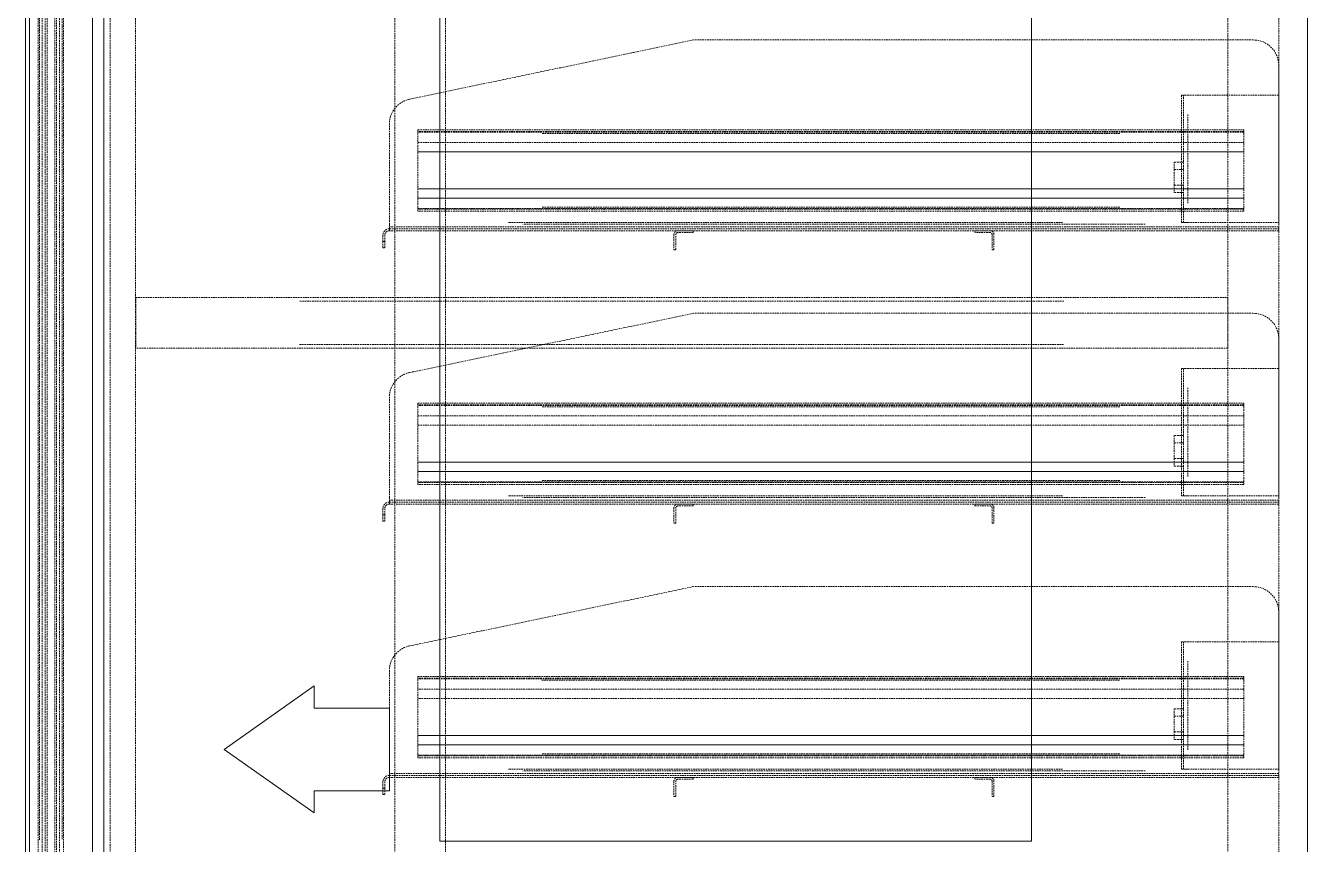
# Model space of a CAD drawing. Header units: millimetres. Extents: x 1242 to 5715, y 197 to 5386.
# Drawn here: x 4619 to 5628, y 2731 to 3375 of the extents above; entities that cross this region are included whole.
import ezdxf

# ---------------------------------------------------------------- set-up
doc = ezdxf.new("R2010")
doc.units = ezdxf.units.MM
doc.linetypes.add('HIDDEN', pattern=[1.905, 1.27, -0.635])

msp = doc.modelspace()

# ---------------------------------------------------------------- linework, layer by layer
at = {"color": 7, "linetype": 'Continuous', "lineweight": 15}
for p, q in [((4618.7, 2512), (4618.7, 3779)), ((5627.6, 2515), (5627.6, 3755)), ((4944.7, 3641.6), (4944.7, 2733.8)), ((5410.5, 2733.8), (5410.5, 3641.6)), ((4671.4, 3560.5), (4671.4, 2720.7)), ((4680.2, 3560.5), (4680.2, 2720.7)), ((4774.9, 2806), (4845.7, 2856)), ((4845.7, 2856), (4845.7, 2838.5)), ((4845.7, 2838.5), (4905, 2838.5)), ((4905, 2838.5), (4905, 2773.5)), ((4845.7, 2756), (4774.9, 2806)), ((4845.7, 2773.5), (4845.7, 2756)), ((4905, 2773.5), (4845.7, 2773.5)), ((4944.7, 2733.8), (5410.5, 2733.8))]:
    msp.add_line(p, q, dxfattribs=at)
at = {"color": 7, "linetype": 'HIDDEN', "lineweight": 0}
for p, q in [((4685.2, 3765.9), (4685.2, 2517.2)), ((4705.2, 3766), (4705.2, 2517)), ((4909.2, 3765.9), (4909.2, 2517.2)), ((4949.2, 3766), (4949.2, 2517)), ((5565, 3765.9), (5565, 2517.2)), ((5605, 3766), (5605, 2517)), ((4628.5, 2555.1), (4628.5, 3728)), ((4635.6, 2555.1), (4635.6, 3728)), ((4641.6, 3728), (4641.6, 2555.1)), ((4648.6, 3728), (4648.6, 2555.1)), ((4631.8, 3722.4), (4631.8, 2560.6)), ((4634.1, 3718), (4634.1, 2565)), ((4643, 2565), (4643, 3718)), ((4645.3, 2560.6), (4645.3, 3722.4)), ((4621.7, 2702.1), (4621.7, 3589)), ((4629.7, 2734.9), (4629.7, 3548.2)), ((4647.4, 3548.2), (4647.4, 2734.9)), ((5144.3, 3364), (4920.9, 3317.4)), ((5585, 3364), (5144.3, 3364)), ((5605, 3344), (5605, 3219)), ((5528.6, 3320.5), (5528.6, 3220.5)), ((5530.1, 3220.5), (5530.1, 3320.5)), ((5605, 3320.5), (5533.6, 3320.5)), ((5533.6, 3305.5), (5533.6, 3235.5)), ((4905, 3219), (4905, 3297.8)), ((4927.5, 3293.4), (5577.5, 3293.4)), ((5577.5, 3291.9), (4927.5, 3291.9)), ((5577.5, 3291.4), (4927.5, 3291.4)), ((4927.5, 3232.4), (4927.5, 3290.4)), ((5480, 3290.4), (5025, 3290.4)), ((5577.5, 3290.4), (5577.5, 3232.4)), ((4927.5, 3283.3), (5577.5, 3283.3)), ((4927.5, 3276), (5577.5, 3276)), ((5577.5, 3276), (4927.5, 3276)), ((5530.1, 3268), (5522.8, 3268)), ((5522.8, 3268), (5522.8, 3262)), ((5522.8, 3262), (5530.1, 3262)), ((5522.8, 3262), (5522.8, 3249.9)), ((5530.1, 3249.9), (5522.8, 3249.9)), ((5522.8, 3249.9), (5522.8, 3243.9)), ((4927.5, 3246.8), (5577.5, 3246.8)), ((5577.5, 3246.8), (4927.5, 3246.8)), ((4927.5, 3239.5), (5577.5, 3239.5)), ((5577.5, 3239.5), (4927.5, 3239.5)), ((5530.1, 3243.9), (5522.8, 3243.9)), ((4927.5, 3231.4), (5577.5, 3231.4)), ((5577.5, 3230.8), (4927.5, 3230.8)), ((5577.5, 3229.4), (4927.5, 3229.4)), ((5480, 3232.4), (5025, 3232.4)), ((5434.9, 3220.5), (4998.5, 3220.5)), ((5500, 3219), (5010, 3219)), ((5500, 3219), (5010, 3219)), ((5529.9, 3220.5), (5529.8, 3220.5)), ((5533.2, 3220.5), (5531.2, 3220.5)), ((5533.3, 3220.5), (5532.1, 3220.5)), ((5533.6, 3220.5), (5605, 3220.5)), ((4900, 3210.5), (4900, 3205.5)), ((4901.5, 3205.5), (4901.5, 3210.5)), ((5605, 3217), (4905, 3217)), ((4905, 3215.5), (5605, 3215.5)), ((5605, 3214), (4905, 3214)), ((5129, 3211), (5129, 3199)), ((5130.5, 3199), (5130.5, 3211)), ((5132, 3214), (5144, 3214)), ((5144, 3212.5), (5132, 3212.5)), ((5144, 3212.5), (5144, 3214)), ((5365.9, 3214), (5365.9, 3212.5)), ((5365.9, 3214), (5377.9, 3214)), ((5377.9, 3212.5), (5365.9, 3212.5)), ((5379.4, 3211), (5379.4, 3199)), ((5380.9, 3199), (5380.9, 3211)), ((4900, 3200.5), (4901.5, 3200.5)), ((4901.3, 3205.5), (4900.2, 3205.5)), ((5130.5, 3199), (5129, 3199)), ((5380.9, 3199), (5379.4, 3199)), ((4705.4, 3158.5), (4705.4, 3161.5)), ((4705.4, 3161.5), (5564.9, 3161.5)), ((4705.4, 3124.5), (4705.4, 3158.5)), ((5436, 3158.5), (4834.3, 3158.5)), ((5564.9, 3161.5), (5564.9, 3158.5)), ((5564.9, 3158.5), (5564.9, 3124.5)), ((5144.3, 3149), (4920.9, 3102.4)), ((5585, 3149), (5144.3, 3149)), ((5605, 3129), (5605, 3004)), ((4705.4, 3121.5), (4705.4, 3124.5)), ((5564.9, 3121.5), (4705.4, 3121.5)), ((4834.3, 3124.5), (5436, 3124.5)), ((5564.9, 3124.5), (5564.9, 3121.5)), ((5528.6, 3105.5), (5528.6, 3005.5)), ((5530.1, 3005.5), (5530.1, 3105.5)), ((5605, 3105.5), (5533.6, 3105.5)), ((5533.6, 3090.5), (5533.6, 3020.5)), ((4905, 3004), (4905, 3082.8)), ((4927.5, 3078.4), (5577.5, 3078.4)), ((5577.5, 3076.9), (4927.5, 3076.9)), ((5577.5, 3076.4), (4927.5, 3076.4)), ((4927.5, 3017.4), (4927.5, 3075.4)), ((4927.5, 3068.3), (5577.5, 3068.3)), ((5480, 3075.4), (5025, 3075.4)), ((5577.5, 3075.4), (5577.5, 3017.4)), ((4927.5, 3061), (5577.5, 3061)), ((5530.1, 3053), (5522.8, 3053)), ((5522.8, 3053), (5522.8, 3047)), ((5522.8, 3047), (5530.1, 3047)), ((5522.8, 3047), (5522.8, 3034.9)), ((4927.5, 3031.8), (5577.5, 3031.8)), ((5577.5, 3031.8), (4927.5, 3031.8)), ((5530.1, 3034.9), (5522.8, 3034.9)), ((5522.8, 3034.9), (5522.8, 3028.9)), ((5530.1, 3028.9), (5522.8, 3028.9)), ((4927.5, 3024.5), (5577.5, 3024.5)), ((5577.5, 3024.5), (4927.5, 3024.5)), ((5480, 3017.4), (5025, 3017.4)), ((4927.5, 3016.4), (5577.5, 3016.4)), ((5577.5, 3015.8), (4927.5, 3015.8)), ((5577.5, 3014.4), (4927.5, 3014.4)), ((5605, 3002), (4905, 3002)), ((4905, 3000.5), (5605, 3000.5)), ((5605, 2999), (4905, 2999)), ((5434.9, 3005.5), (4998.5, 3005.5)), ((5500, 3004), (5010, 3004)), ((5500, 3004), (5010, 3004)), ((5132, 2999), (5144, 2999)), ((5144, 2997.5), (5132, 2997.5)), ((5144, 2997.5), (5144, 2999)), ((5377.9, 2999), (5365.9, 2999)), ((5365.9, 2997.5), (5365.9, 2999)), ((5365.9, 2997.5), (5377.9, 2997.5)), ((5529.9, 3005.5), (5529.8, 3005.5)), ((5533.2, 3005.5), (5531.4, 3005.5)), ((5533.6, 3005.5), (5605, 3005.5)), ((4900, 2995.5), (4900, 2990.5)), ((4901.3, 2990.5), (4900.2, 2990.5)), ((4901.5, 2990.5), (4901.5, 2995.5)), ((5129, 2996), (5129, 2984)), ((5130.5, 2984), (5130.5, 2996)), ((5379.4, 2984), (5379.4, 2996)), ((5380.9, 2996), (5380.9, 2984)), ((4900, 2985.5), (4901.5, 2985.5)), ((5130.5, 2984), (5129, 2984)), ((5379.4, 2984), (5380.9, 2984)), ((5144.3, 2934), (4920.9, 2887.4)), ((5585, 2934), (5144.3, 2934)), ((5605, 2914), (5605, 2789)), ((5528.6, 2890.5), (5528.6, 2790.5)), ((5530.1, 2790.5), (5530.1, 2890.5)), ((5605, 2890.5), (5533.6, 2890.5)), ((5533.6, 2875.5), (5533.6, 2805.5)), ((4905, 2789), (4905, 2867.8)), ((4927.5, 2863.4), (5577.5, 2863.4)), ((5577.5, 2861.9), (4927.5, 2861.9)), ((5577.5, 2861.4), (4927.5, 2861.4)), ((4927.5, 2802.4), (4927.5, 2860.4)), ((5025, 2860.4), (5480, 2860.4)), ((5577.5, 2860.4), (5577.5, 2802.4)), ((5577.5, 2853.3), (4927.5, 2853.3)), ((5577.5, 2846), (4927.5, 2846)), ((5530.1, 2838), (5522.8, 2838)), ((5522.8, 2838), (5522.8, 2832)), ((5522.8, 2832), (5530.1, 2832)), ((5522.8, 2832), (5522.8, 2819.9)), ((5577.5, 2816.8), (4927.5, 2816.8)), ((4927.5, 2816.8), (5577.5, 2816.8)), ((5530.1, 2819.9), (5522.8, 2819.9)), ((5522.8, 2819.9), (5522.8, 2813.9)), ((5577.5, 2809.5), (4927.5, 2809.5)), ((4927.5, 2809.5), (5577.5, 2809.5)), ((5530.1, 2813.9), (5522.8, 2813.9)), ((4927.5, 2801.4), (5577.5, 2801.4)), ((5577.5, 2800.8), (4927.5, 2800.8)), ((5577.5, 2799.4), (4927.5, 2799.4)), ((5480, 2802.4), (5025, 2802.4)), ((5605, 2787), (4905, 2787)), ((4905, 2785.5), (5605, 2785.5)), ((5434.9, 2790.5), (4998.5, 2790.5)), ((5500, 2789), (5010, 2789)), ((5500, 2789), (5010, 2789)), ((5529.8, 2790.5), (5529.5, 2790.5)), ((5533.2, 2790.5), (5531.2, 2790.5)), ((5533.3, 2790.5), (5532.1, 2790.5)), ((5533.6, 2790.5), (5605, 2790.5)), ((4900, 2780.5), (4900, 2775.5)), ((4901.3, 2775.5), (4900.2, 2775.5)), ((4901.5, 2775.5), (4901.5, 2780.5)), ((5605, 2784), (4905, 2784)), ((5129, 2781), (5129, 2769)), ((5130.5, 2769), (5130.5, 2781)), ((5132, 2784), (5144, 2784)), ((5144, 2782.5), (5132, 2782.5)), ((5144, 2782.5), (5144, 2784)), ((5365.9, 2784), (5377.9, 2784)), ((5365.9, 2784), (5365.9, 2782.5)), ((5377.9, 2782.5), (5365.9, 2782.5)), ((5379.4, 2781), (5379.4, 2769)), ((5380.9, 2769), (5380.9, 2781)), ((4900, 2770.5), (4901.5, 2770.5)), ((5130.5, 2769), (5129, 2769)), ((5380.9, 2769), (5379.4, 2769))]:
    msp.add_line(p, q, dxfattribs=at)
at = {"color": 8, "linetype": 'Continuous', "lineweight": 15}
msp.add_line((4621.7, 3589), (4621.7, 2702.1), dxfattribs=at)
at = {"color": 7, "linetype": 'HIDDEN', "lineweight": 0, "flags": 128}
for points in [[(5605, 3129), (5605, 3129)], [(5605, 3129), (5605, 3129)], [(5605, 2914), (5605, 2914)]]:
    msp.add_lwpolyline(points, dxfattribs=at)
at = {"color": 7, "linetype": 'HIDDEN', "lineweight": 0}
for centre, radius, start, end in [((5585, 3344), 20, 0, 90), ((4925, 3297.8), 20, 101.8017, 180), ((4905, 3210.5), 5, 90, 180), ((4905, 3210.5), 3.5, 90, 180), ((5132, 3211), 3, 90, 180), ((5132, 3211), 1.5, 90, 180), ((5377.9, 3211), 3, 0, 90), ((5377.9, 3211), 1.5, 0, 90), ((5585, 3129), 20, 0, 90), ((4925, 3082.8), 20, 101.8017, 180), ((4905, 2995.5), 5, 90, 180), ((4905, 2995.5), 3.5, 90, 180), ((5132, 2996), 3, 90, 180), ((5132, 2996), 1.5, 90, 180), ((5377.9, 2996), 3, 0, 90), ((5377.9, 2996), 1.5, 0, 90), ((5585, 2914), 20, 0, 90), ((4925, 2867.8), 20, 101.8017, 180), ((4905, 2780.5), 5, 90, 180), ((4905, 2780.5), 3.5, 90, 180), ((5132, 2781), 3, 90, 180), ((5132, 2781), 1.5, 90, 180), ((5377.9, 2781), 3, 0, 90), ((5377.9, 2781), 1.5, 0, 90)]:
    msp.add_arc(centre, radius, start, end, dxfattribs=at)
for points, knots in [([(5528.6, 3320.5), (5528.6, 3320.5), (5528.7, 3320.5), (5529.1, 3320.5), (5529.2, 3320.5), (5529.6, 3320.5), (5529.8, 3320.5), (5530.3, 3320.5), (5530.6, 3320.5), (5531.1, 3320.5), (5531.5, 3320.5), (5532.4, 3320.5), (5533, 3320.5), (5533.6, 3320.5)], [0, 0, 0, 0, 0.25, 0.25, 0.375, 0.375, 0.5, 0.5, 0.625, 0.625, 0.75, 0.75, 1, 1, 1, 1]), ([(4927.5, 3293.4), (4927.5, 3293.4), (4927.5, 3293.3), (4927.5, 3293), (4927.5, 3292.8), (4927.5, 3292.2), (4927.5, 3291.9), (4927.5, 3291.1), (4927.5, 3290.7), (4927.5, 3290.4)], [0, 0, 0, 0, 0.25, 0.25, 0.5, 0.5, 0.75, 0.75, 1, 1, 1, 1]), ([(5577.5, 3293.4), (5577.5, 3293.4), (5577.5, 3293.3), (5577.5, 3293), (5577.5, 3292.8), (5577.5, 3292.2), (5577.5, 3291.9), (5577.5, 3291.1), (5577.5, 3290.7), (5577.5, 3290.4)], [0, 0, 0, 0, 0.25, 0.25, 0.5, 0.5, 0.75, 0.75, 1, 1, 1, 1]), ([(4927.5, 3229.4), (4927.5, 3229.4), (4927.5, 3229.4), (4927.5, 3229.7), (4927.5, 3230), (4927.5, 3230.6), (4927.5, 3230.9), (4927.5, 3231.6), (4927.5, 3232), (4927.5, 3232.4)], [0, 0, 0, 0, 0.25, 0.25, 0.5, 0.5, 0.75, 0.75, 1, 1, 1, 1]), ([(5577.5, 3232.4), (5577.5, 3232), (5577.5, 3231.6), (5577.5, 3230.9), (5577.5, 3230.6), (5577.5, 3230), (5577.5, 3229.7), (5577.5, 3229.4), (5577.5, 3229.4), (5577.5, 3229.4)], [0, 0, 0, 0, 0.25, 0.25, 0.5, 0.5, 0.75, 0.75, 1, 1, 1, 1]), ([(4905, 3214), (4905, 3214), (4905, 3214.1), (4905, 3214.5), (4905, 3214.7), (4905, 3215), (4905, 3215.3), (4905, 3215.7), (4905, 3216), (4905, 3216.6), (4905, 3216.9), (4905, 3217.8), (4905, 3218.4), (4905, 3219)], [0, 0, 0, 0, 0.25, 0.25, 0.375, 0.375, 0.5, 0.5, 0.625, 0.625, 0.75, 0.75, 1, 1, 1, 1]), ([(5533.6, 3220.5), (5533, 3220.5), (5532.4, 3220.5), (5531.5, 3220.5), (5531.1, 3220.5), (5530.6, 3220.5), (5530.3, 3220.5), (5529.8, 3220.5), (5529.6, 3220.5), (5529.2, 3220.5), (5529.1, 3220.5), (5528.7, 3220.5), (5528.6, 3220.5), (5528.6, 3220.5)], [0, 0, 0, 0, 0.25, 0.25, 0.375, 0.375, 0.5, 0.5, 0.625, 0.625, 0.75, 0.75, 1, 1, 1, 1]), ([(4900, 3200.5), (4900, 3200.5), (4900, 3200.7), (4900, 3201.2), (4900, 3201.6), (4900, 3202.5), (4900, 3203), (4900, 3204.2), (4900, 3204.9), (4900, 3205.5)], [0, 0, 0, 0, 0.25, 0.25, 0.5, 0.5, 0.75, 0.75, 1, 1, 1, 1]), ([(4901.5, 3205.5), (4901.5, 3204.9), (4901.5, 3204.2), (4901.5, 3203), (4901.5, 3202.5), (4901.5, 3201.6), (4901.5, 3201.2), (4901.5, 3200.7), (4901.5, 3200.5), (4901.5, 3200.5)], [0, 0, 0, 0, 0.25, 0.25, 0.5, 0.5, 0.75, 0.75, 1, 1, 1, 1]), ([(5528.6, 3105.5), (5528.6, 3105.5), (5528.7, 3105.5), (5529.1, 3105.5), (5529.2, 3105.5), (5529.6, 3105.5), (5529.8, 3105.5), (5530.3, 3105.5), (5530.6, 3105.5), (5531.1, 3105.5), (5531.5, 3105.5), (5532.4, 3105.5), (5533, 3105.5), (5533.6, 3105.5)], [0, 0, 0, 0, 0.25, 0.25, 0.375, 0.375, 0.5, 0.5, 0.625, 0.625, 0.75, 0.75, 1, 1, 1, 1]), ([(4927.5, 3078.4), (4927.5, 3078.4), (4927.5, 3078.3), (4927.5, 3078), (4927.5, 3077.8), (4927.5, 3077.2), (4927.5, 3076.9), (4927.5, 3076.1), (4927.5, 3075.7), (4927.5, 3075.4)], [0, 0, 0, 0, 0.25, 0.25, 0.5, 0.5, 0.75, 0.75, 1, 1, 1, 1]), ([(5577.5, 3078.4), (5577.5, 3078.4), (5577.5, 3078.3), (5577.5, 3078), (5577.5, 3077.8), (5577.5, 3077.2), (5577.5, 3076.9), (5577.5, 3076.1), (5577.5, 3075.7), (5577.5, 3075.4)], [0, 0, 0, 0, 0.25, 0.25, 0.5, 0.5, 0.75, 0.75, 1, 1, 1, 1]), ([(4927.5, 3014.4), (4927.5, 3014.4), (4927.5, 3014.4), (4927.5, 3014.7), (4927.5, 3015), (4927.5, 3015.6), (4927.5, 3015.9), (4927.5, 3016.6), (4927.5, 3017), (4927.5, 3017.4)], [0, 0, 0, 0, 0.25, 0.25, 0.5, 0.5, 0.75, 0.75, 1, 1, 1, 1]), ([(5577.5, 3017.4), (5577.5, 3017), (5577.5, 3016.6), (5577.5, 3015.9), (5577.5, 3015.6), (5577.5, 3015), (5577.5, 3014.7), (5577.5, 3014.4), (5577.5, 3014.4), (5577.5, 3014.4)], [0, 0, 0, 0, 0.25, 0.25, 0.5, 0.5, 0.75, 0.75, 1, 1, 1, 1]), ([(4905, 2999), (4905, 2999), (4905, 2999.1), (4905, 2999.5), (4905, 2999.7), (4905, 3000), (4905, 3000.3), (4905, 3000.7), (4905, 3001), (4905, 3001.6), (4905, 3001.9), (4905, 3002.8), (4905, 3003.4), (4905, 3004)], [0, 0, 0, 0, 0.25, 0.25, 0.375, 0.375, 0.5, 0.5, 0.625, 0.625, 0.75, 0.75, 1, 1, 1, 1]), ([(5533.6, 3005.5), (5533, 3005.5), (5532.4, 3005.5), (5531.5, 3005.5), (5531.1, 3005.5), (5530.6, 3005.5), (5530.3, 3005.5), (5529.8, 3005.5), (5529.6, 3005.5), (5529.2, 3005.5), (5529.1, 3005.5), (5528.7, 3005.5), (5528.6, 3005.5), (5528.6, 3005.5)], [0, 0, 0, 0, 0.25, 0.25, 0.375, 0.375, 0.5, 0.5, 0.625, 0.625, 0.75, 0.75, 1, 1, 1, 1]), ([(4900, 2985.5), (4900, 2985.5), (4900, 2985.7), (4900, 2986.2), (4900, 2986.6), (4900, 2987.5), (4900, 2988), (4900, 2989.2), (4900, 2989.9), (4900, 2990.5)], [0, 0, 0, 0, 0.25, 0.25, 0.5, 0.5, 0.75, 0.75, 1, 1, 1, 1]), ([(4901.5, 2990.5), (4901.5, 2989.9), (4901.5, 2989.2), (4901.5, 2988), (4901.5, 2987.5), (4901.5, 2986.6), (4901.5, 2986.2), (4901.5, 2985.7), (4901.5, 2985.5), (4901.5, 2985.5)], [0, 0, 0, 0, 0.25, 0.25, 0.5, 0.5, 0.75, 0.75, 1, 1, 1, 1]), ([(5528.6, 2890.5), (5528.6, 2890.5), (5528.7, 2890.5), (5529.1, 2890.5), (5529.2, 2890.5), (5529.6, 2890.5), (5529.8, 2890.5), (5530.3, 2890.5), (5530.6, 2890.5), (5531.1, 2890.5), (5531.5, 2890.5), (5532.4, 2890.5), (5533, 2890.5), (5533.6, 2890.5)], [0, 0, 0, 0, 0.25, 0.25, 0.375, 0.375, 0.5, 0.5, 0.625, 0.625, 0.75, 0.75, 1, 1, 1, 1]), ([(4927.5, 2863.4), (4927.5, 2863.4), (4927.5, 2863.3), (4927.5, 2863), (4927.5, 2862.8), (4927.5, 2862.2), (4927.5, 2861.9), (4927.5, 2861.1), (4927.5, 2860.7), (4927.5, 2860.4)], [0, 0, 0, 0, 0.25, 0.25, 0.5, 0.5, 0.75, 0.75, 1, 1, 1, 1]), ([(5577.5, 2863.4), (5577.5, 2863.4), (5577.5, 2863.3), (5577.5, 2863), (5577.5, 2862.8), (5577.5, 2862.2), (5577.5, 2861.9), (5577.5, 2861.1), (5577.5, 2860.7), (5577.5, 2860.4)], [0, 0, 0, 0, 0.25, 0.25, 0.5, 0.5, 0.75, 0.75, 1, 1, 1, 1]), ([(4927.5, 2799.4), (4927.5, 2799.4), (4927.5, 2799.4), (4927.5, 2799.7), (4927.5, 2800), (4927.5, 2800.6), (4927.5, 2800.9), (4927.5, 2801.6), (4927.5, 2802), (4927.5, 2802.4)], [0, 0, 0, 0, 0.25, 0.25, 0.5, 0.5, 0.75, 0.75, 1, 1, 1, 1]), ([(5577.5, 2802.4), (5577.5, 2802), (5577.5, 2801.6), (5577.5, 2800.9), (5577.5, 2800.6), (5577.5, 2800), (5577.5, 2799.7), (5577.5, 2799.4), (5577.5, 2799.4), (5577.5, 2799.4)], [0, 0, 0, 0, 0.25, 0.25, 0.5, 0.5, 0.75, 0.75, 1, 1, 1, 1]), ([(5533.6, 2790.5), (5533, 2790.5), (5532.4, 2790.5), (5531.5, 2790.5), (5531.1, 2790.5), (5530.6, 2790.5), (5530.3, 2790.5), (5529.8, 2790.5), (5529.6, 2790.5), (5529.2, 2790.5), (5529.1, 2790.5), (5528.7, 2790.5), (5528.6, 2790.5), (5528.6, 2790.5)], [0, 0, 0, 0, 0.25, 0.25, 0.375, 0.375, 0.5, 0.5, 0.625, 0.625, 0.75, 0.75, 1, 1, 1, 1]), ([(4900, 2770.5), (4900, 2770.5), (4900, 2770.7), (4900, 2771.2), (4900, 2771.6), (4900, 2772.5), (4900, 2773), (4900, 2774.2), (4900, 2774.9), (4900, 2775.5)], [0, 0, 0, 0, 0.25, 0.25, 0.5, 0.5, 0.75, 0.75, 1, 1, 1, 1]), ([(4901.5, 2775.5), (4901.5, 2774.9), (4901.5, 2774.2), (4901.5, 2773), (4901.5, 2772.5), (4901.5, 2771.6), (4901.5, 2771.2), (4901.5, 2770.7), (4901.5, 2770.5), (4901.5, 2770.5)], [0, 0, 0, 0, 0.25, 0.25, 0.5, 0.5, 0.75, 0.75, 1, 1, 1, 1])]:
    msp.add_open_spline(points, degree=3, knots=knots, dxfattribs=at)

doc.saveas('drawing.dxf')
